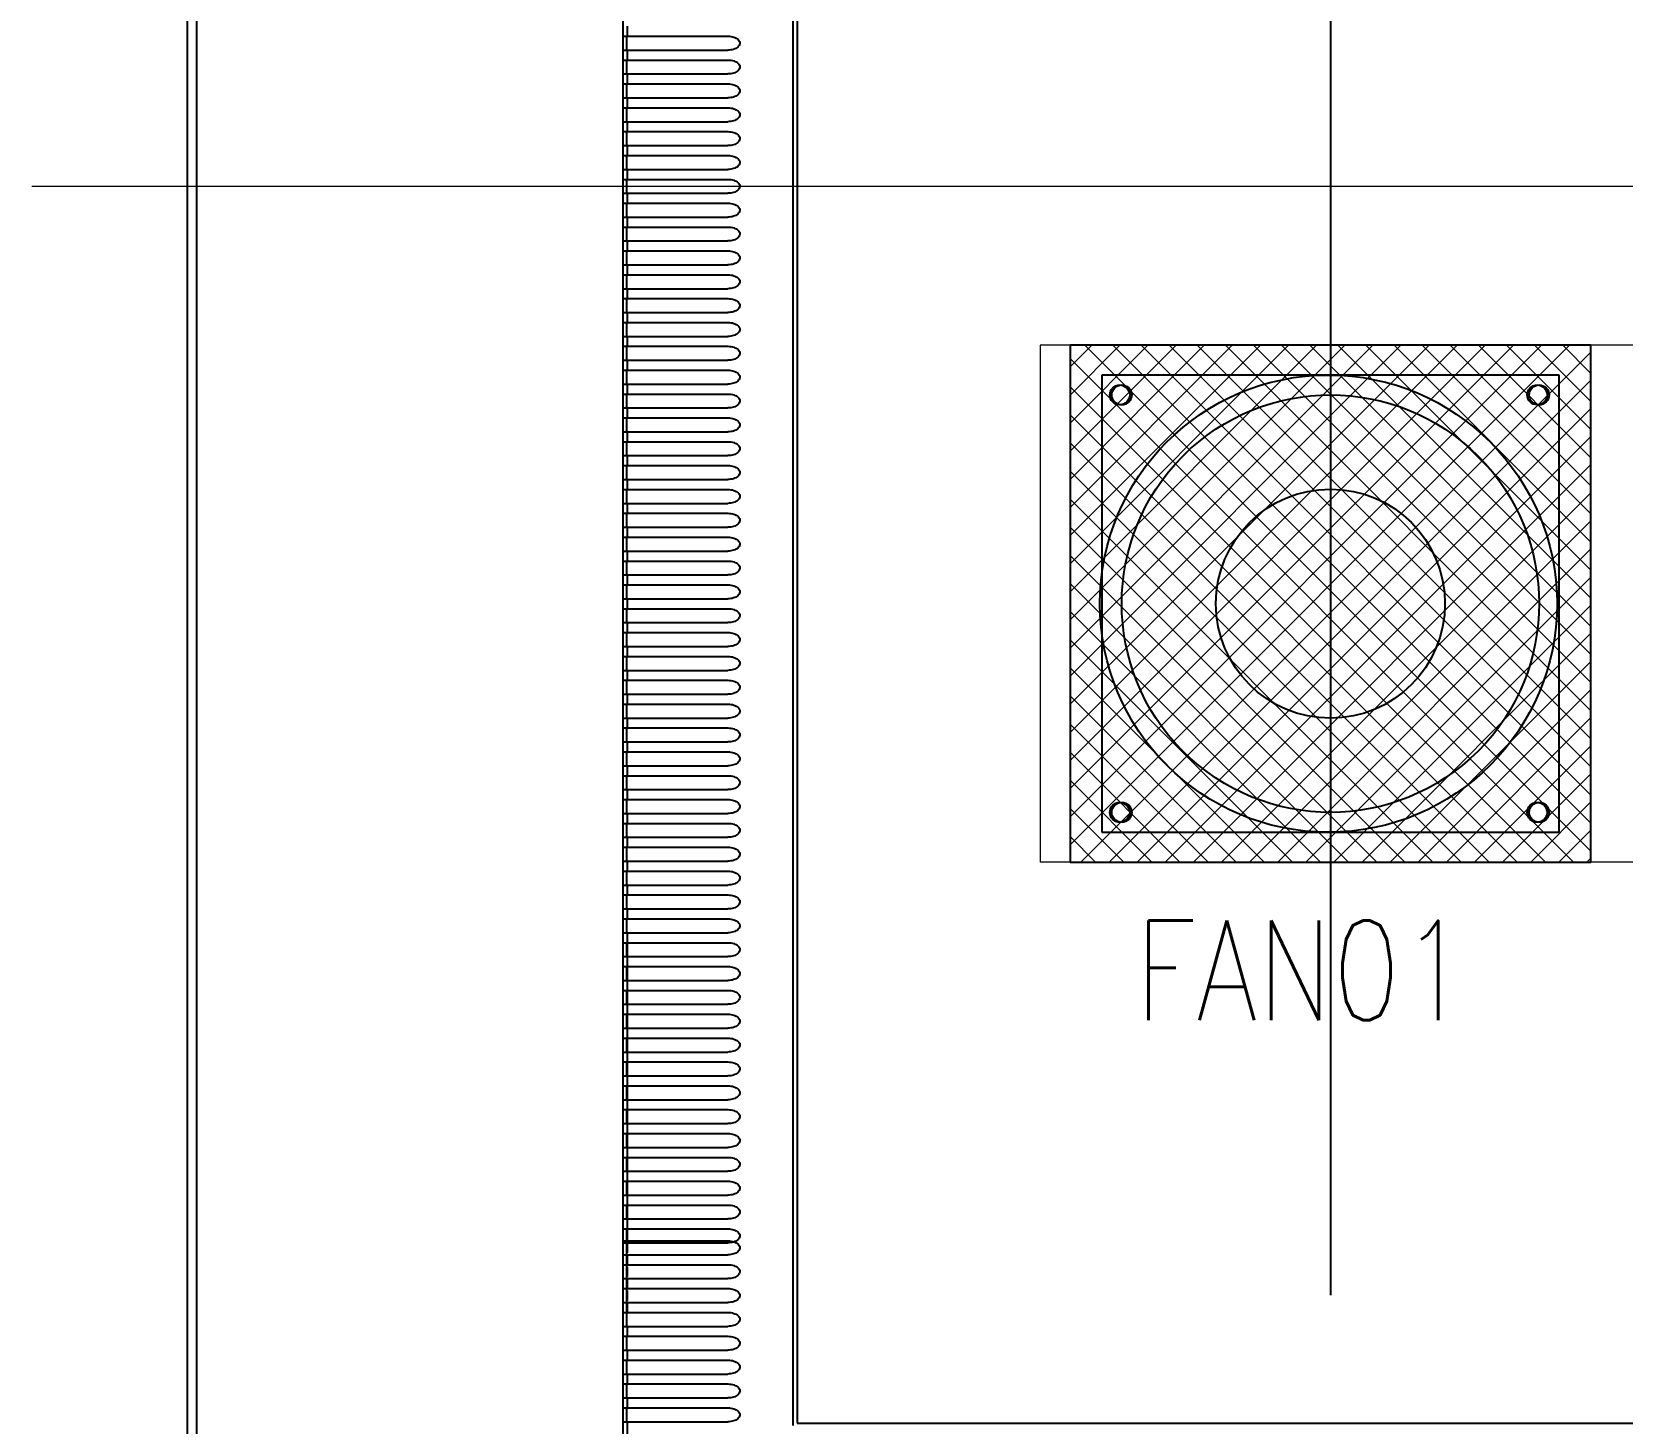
# Model space of a CAD drawing. Extents: x 81444 to 119867, y -54816 to -29062.
# Drawn here: x 84261.5 to 84661.6, y -34963.9 to -34613.9 of the extents above; entities that cross this region are included whole.
import ezdxf
from ezdxf.lldxf.tags import DXFTag

# ---------------------------------------------------------------- set-up
doc = ezdxf.new("R2010")
doc.units = 0
doc.header["$LTSCALE"] = 100
doc.header["$MEASUREMENT"] = 0
doc.layers.add('CABINET', color=7, linetype='Continuous')
doc.styles.add('ROMANS', font='romans', dxfattribs={"width": 0.8, "height": 2})
tags = doc.linetypes.add('CENTER', pattern=[2, 1.25, -0.25, 0.25, -0.25]).pattern_tags.tags
tags[10:11] = [DXFTag(74, 4), DXFTag(75, 0), DXFTag(340, '0'), DXFTag(46, 1.0), DXFTag(50, 0.0), DXFTag(44, 0.0), DXFTag(45, 0.0)]
tags[8:9] = [DXFTag(74, 4), DXFTag(75, 0), DXFTag(340, '0'), DXFTag(46, 1.0), DXFTag(50, 0.0), DXFTag(44, 0.0), DXFTag(45, 0.0)]
tags[6:7] = [DXFTag(74, 4), DXFTag(75, 0), DXFTag(340, '0'), DXFTag(46, 1.0), DXFTag(50, 0.0), DXFTag(44, 0.0), DXFTag(45, 0.0)]
tags[4:5] = [DXFTag(74, 4), DXFTag(75, 0), DXFTag(340, '0'), DXFTag(46, 1.0), DXFTag(50, 0.0), DXFTag(44, 0.0), DXFTag(45, 0.0)]
tags = doc.linetypes.add('HIDDEN', pattern=[0.375, 0.25, -0.125]).pattern_tags.tags
tags[6:7] = [DXFTag(74, 4), DXFTag(75, 0), DXFTag(340, '0'), DXFTag(46, 1.0), DXFTag(50, 0.0), DXFTag(44, 0.0), DXFTag(45, 0.0)]
tags[4:5] = [DXFTag(74, 4), DXFTag(75, 0), DXFTag(340, '0'), DXFTag(46, 1.0), DXFTag(50, 0.0), DXFTag(44, 0.0), DXFTag(45, 0.0)]

# ---------------------------------------------------------------- blocks, each defined once
blk = doc.blocks.new('风机')
at = {"color": 3}
for p, q in [((0, 0), (0, -115)), ((115, 0), (0, 0)), ((115, -115), (115, 0)), ((0, -115), (115, -115))]:
    blk.add_line(p, q, dxfattribs=at)
for centre, major_axis, start_param, end_param in [((5, -5), (1.77, 1.77), 2.356194490187731, 8.639379797367317), ((110, -5), (1.77, 1.77), 2.356194490188677, 8.639379797368264), ((57.5, -57.5), (37.12, 37.12), 2.356194490192193, 8.63937979737178), ((5, -110), (-1.77, 1.77), 0.785398, 7.068583), ((110, -110), (-1.77, 1.77), 0.785398, 7.068583)]:
    blk.add_ellipse(centre, major_axis=major_axis, ratio=1, start_param=start_param, end_param=end_param, dxfattribs=at)

msp = doc.modelspace()

# ---------------------------------------------------------------- hatches: boundary and pattern name
at = {"linetype": 'HIDDEN', "lineweight": 20}
h = msp.add_hatch(dxfattribs=at)
h.set_pattern_fill('ANSI37', color=256, scale=40, angle=180, style=2)
h.set_pattern_definition([(225, (80443.738, -16001.2784), (3.5355339, -3.5355339), []), (315, (80443.738, -16001.2784), (3.5355339, 3.5355339), [])])
h.paths.add_polyline_path([(84653.7, -34692.77), (84522.7, -34692.77), (84522.7, -34822.77), (84653.7, -34822.77)])

# ---------------------------------------------------------------- linework, layer by layer
at = {"color": 7, "linetype": 'Continuous'}
for p, q in [((84300.7, -35028.8), (84300.7, -34276.2)), ((84303, -34276.8), (84303, -35028.8)), ((84410.2, -34298.8), (84410.2, -35006.8)), ((84452.99, -34341.09), (84452.99, -34964.51)), ((84454.09, -34341.69), (84454.09, -34963.91)), ((84411.3, -34612.55), (84411.3, -34615.05)), ((84410.2, -34615.05), (84436.61, -34615.05)), ((84411.2, -34618.55), (84411.2, -34615.05)), ((84410.2, -34618.55), (84436.61, -34618.55)), ((84411.3, -34618.55), (84411.3, -34621.05)), ((84410.2, -34621.05), (84436.61, -34621.05)), ((84410.2, -34624.55), (84436.61, -34624.55)), ((84411.2, -34624.55), (84411.2, -34621.05)), ((84411.3, -34624.55), (84411.3, -34627.05)), ((84410.2, -34627.05), (84436.61, -34627.05)), ((84411.2, -34630.55), (84411.2, -34627.05)), ((84410.2, -34630.55), (84436.61, -34630.55)), ((84411.3, -34630.55), (84411.3, -34633.05)), ((84410.2, -34633.05), (84436.61, -34633.05)), ((84410.2, -34636.55), (84436.61, -34636.55)), ((84411.2, -34636.55), (84411.2, -34633.05)), ((84411.3, -34636.55), (84411.3, -34639.05)), ((84410.2, -34639.05), (84436.61, -34639.05)), ((84411.2, -34642.55), (84411.2, -34639.05)), ((84410.2, -34642.55), (84436.61, -34642.55)), ((84411.3, -34642.55), (84411.3, -34645.05)), ((84410.2, -34645.05), (84436.61, -34645.05)), ((84410.2, -34648.55), (84436.61, -34648.55)), ((84411.2, -34648.55), (84411.2, -34645.05)), ((84411.3, -34648.55), (84411.3, -34651.05)), ((84410.2, -34651.05), (84436.61, -34651.05)), ((84411.2, -34654.55), (84411.2, -34651.05)), ((84410.2, -34654.55), (84436.61, -34654.55)), ((84411.3, -34654.55), (84411.3, -34657.05)), ((84410.2, -34657.05), (84436.61, -34657.05)), ((84410.2, -34660.55), (84436.61, -34660.55)), ((84411.2, -34660.55), (84411.2, -34657.05)), ((84411.3, -34660.55), (84411.3, -34663.05)), ((84410.2, -34663.05), (84436.61, -34663.05)), ((84411.2, -34666.55), (84411.2, -34663.05)), ((84410.2, -34666.55), (84436.61, -34666.55)), ((84411.3, -34666.55), (84411.3, -34669.05)), ((84410.2, -34669.05), (84436.61, -34669.05)), ((84410.2, -34672.55), (84436.61, -34672.55)), ((84411.2, -34672.55), (84411.2, -34669.05)), ((84411.3, -34672.55), (84411.3, -34675.05)), ((84410.2, -34675.05), (84436.61, -34675.05)), ((84411.2, -34678.55), (84411.2, -34675.05)), ((84410.2, -34678.55), (84436.61, -34678.55)), ((84411.3, -34678.55), (84411.3, -34681.05)), ((84410.2, -34681.05), (84436.61, -34681.05)), ((84410.2, -34684.55), (84436.61, -34684.55)), ((84411.2, -34684.55), (84411.2, -34681.05)), ((84411.3, -34684.55), (84411.3, -34687.05)), ((84410.2, -34687.05), (84436.61, -34687.05)), ((84411.2, -34690.55), (84411.2, -34687.05)), ((84410.2, -34690.55), (84436.61, -34690.55)), ((84411.3, -34690.55), (84411.3, -34693.05)), ((84410.2, -34693.05), (84436.61, -34693.05)), ((84410.2, -34696.55), (84436.61, -34696.55)), ((84411.2, -34696.55), (84411.2, -34693.05)), ((84411.3, -34696.55), (84411.3, -34699.05)), ((84411.3, -34696.55), (84411.3, -34699.05)), ((84410.2, -34699.05), (84436.61, -34699.05)), ((84410.2, -34699.05), (84436.61, -34699.05)), ((84411.2, -34702.55), (84411.2, -34699.05)), ((84411.2, -34702.55), (84411.2, -34699.05)), ((84410.2, -34702.55), (84436.61, -34702.55)), ((84410.2, -34702.55), (84436.61, -34702.55)), ((84411.3, -34702.55), (84411.3, -34705.05)), ((84411.3, -34702.55), (84411.3, -34705.05)), ((84410.2, -34705.05), (84436.61, -34705.05)), ((84410.2, -34705.05), (84436.61, -34705.05)), ((84410.2, -34708.55), (84436.61, -34708.55)), ((84410.2, -34708.55), (84436.61, -34708.55)), ((84411.2, -34708.55), (84411.2, -34705.05)), ((84411.2, -34708.55), (84411.2, -34705.05)), ((84411.3, -34708.55), (84411.3, -34711.05)), ((84411.3, -34708.55), (84411.3, -34711.05)), ((84410.2, -34711.05), (84436.61, -34711.05)), ((84411.2, -34714.55), (84411.2, -34711.05)), ((84410.2, -34714.55), (84436.61, -34714.55)), ((84411.3, -34714.55), (84411.3, -34717.05)), ((84410.2, -34717.05), (84436.61, -34717.05)), ((84410.2, -34720.55), (84436.61, -34720.55)), ((84411.2, -34720.55), (84411.2, -34717.05)), ((84411.3, -34720.55), (84411.3, -34723.05)), ((84410.2, -34723.05), (84436.61, -34723.05)), ((84411.2, -34726.55), (84411.2, -34723.05)), ((84410.2, -34726.55), (84436.61, -34726.55)), ((84411.3, -34726.55), (84411.3, -34729.05)), ((84410.2, -34729.05), (84436.61, -34729.05)), ((84410.2, -34732.55), (84436.61, -34732.55)), ((84411.2, -34732.55), (84411.2, -34729.05)), ((84411.3, -34732.55), (84411.3, -34735.05)), ((84410.2, -34735.05), (84436.61, -34735.05)), ((84411.2, -34738.55), (84411.2, -34735.05)), ((84410.2, -34738.55), (84436.61, -34738.55)), ((84411.3, -34738.55), (84411.3, -34741.05)), ((84410.2, -34741.05), (84436.61, -34741.05)), ((84410.2, -34744.55), (84436.61, -34744.55)), ((84411.2, -34744.55), (84411.2, -34741.05)), ((84411.3, -34744.55), (84411.3, -34747.05)), ((84410.2, -34747.05), (84436.61, -34747.05)), ((84411.2, -34750.55), (84411.2, -34747.05)), ((84410.2, -34750.55), (84436.61, -34750.55)), ((84411.3, -34750.55), (84411.3, -34753.05)), ((84410.2, -34753.05), (84436.61, -34753.05)), ((84410.2, -34756.55), (84436.61, -34756.55)), ((84411.2, -34756.55), (84411.2, -34753.05)), ((84411.3, -34756.55), (84411.3, -34759.05)), ((84410.2, -34759.05), (84436.61, -34759.05)), ((84411.2, -34762.55), (84411.2, -34759.05)), ((84410.2, -34762.55), (84436.61, -34762.55)), ((84411.3, -34762.55), (84411.3, -34765.05)), ((84410.2, -34765.05), (84436.61, -34765.05)), ((84410.2, -34768.55), (84436.61, -34768.55)), ((84411.2, -34768.55), (84411.2, -34765.05)), ((84411.3, -34768.55), (84411.3, -34771.05)), ((84410.2, -34771.05), (84436.61, -34771.05)), ((84411.2, -34774.55), (84411.2, -34771.05)), ((84410.2, -34774.55), (84436.61, -34774.55)), ((84411.3, -34774.55), (84411.3, -34777.05)), ((84410.2, -34777.05), (84436.61, -34777.05)), ((84410.2, -34780.55), (84436.61, -34780.55)), ((84411.2, -34780.55), (84411.2, -34777.05)), ((84411.3, -34780.55), (84411.3, -34783.05)), ((84410.2, -34783.05), (84436.61, -34783.05)), ((84411.2, -34786.55), (84411.2, -34783.05)), ((84410.2, -34786.55), (84436.61, -34786.55)), ((84411.3, -34786.55), (84411.3, -34789.05)), ((84410.2, -34789.05), (84436.61, -34789.05)), ((84410.2, -34792.55), (84436.61, -34792.55)), ((84411.2, -34792.55), (84411.2, -34789.05)), ((84411.3, -34792.55), (84411.3, -34795.05)), ((84410.2, -34795.05), (84436.61, -34795.05)), ((84411.2, -34798.55), (84411.2, -34795.05)), ((84410.2, -34798.55), (84436.61, -34798.55)), ((84411.3, -34798.55), (84411.3, -34801.05)), ((84410.2, -34801.05), (84436.61, -34801.05)), ((84410.2, -34804.55), (84436.61, -34804.55)), ((84411.2, -34804.55), (84411.2, -34801.05)), ((84411.3, -34804.55), (84411.3, -34807.05)), ((84410.2, -34807.05), (84436.61, -34807.05)), ((84411.2, -34810.55), (84411.2, -34807.05)), ((84410.2, -34810.55), (84436.61, -34810.55)), ((84411.3, -34810.55), (84411.3, -34813.05)), ((84410.2, -34813.05), (84436.61, -34813.05)), ((84410.2, -34816.55), (84436.61, -34816.55)), ((84411.2, -34816.55), (84411.2, -34813.05)), ((84411.3, -34816.55), (84411.3, -34819.05)), ((84410.2, -34819.05), (84436.61, -34819.05)), ((84411.2, -34822.55), (84411.2, -34819.05)), ((84410.2, -34822.55), (84436.61, -34822.55)), ((84411.3, -34822.55), (84411.3, -34825.05)), ((84410.2, -34825.05), (84436.61, -34825.05)), ((84410.2, -34828.55), (84436.61, -34828.55)), ((84411.2, -34828.55), (84411.2, -34825.05)), ((84411.3, -34828.55), (84411.3, -34831.05)), ((84410.2, -34831.05), (84436.61, -34831.05)), ((84411.2, -34834.55), (84411.2, -34831.05)), ((84410.2, -34834.55), (84436.61, -34834.55)), ((84411.3, -34834.55), (84411.3, -34837.05)), ((84410.2, -34837.05), (84436.61, -34837.05)), ((84410.2, -34840.55), (84436.61, -34840.55)), ((84411.2, -34840.55), (84411.2, -34837.05)), ((84411.3, -34840.55), (84411.3, -34918.05)), ((84410.2, -34843.05), (84436.61, -34843.05)), ((84411.2, -34846.55), (84411.2, -34843.05)), ((84410.2, -34846.55), (84436.61, -34846.55)), ((84411.3, -34846.55), (84411.3, -34849.05)), ((84410.2, -34849.05), (84436.61, -34849.05)), ((84410.2, -34852.55), (84436.61, -34852.55)), ((84411.2, -34852.55), (84411.2, -34849.05)), ((84411.3, -34852.55), (84411.3, -34855.05)), ((84410.2, -34855.05), (84436.61, -34855.05)), ((84411.2, -34858.55), (84411.2, -34855.05)), ((84410.2, -34858.55), (84436.61, -34858.55)), ((84411.3, -34858.55), (84411.3, -34861.05)), ((84410.2, -34861.05), (84436.61, -34861.05)), ((84410.2, -34864.55), (84436.61, -34864.55)), ((84411.2, -34864.55), (84411.2, -34861.05)), ((84411.3, -34864.55), (84411.3, -34867.05)), ((84410.2, -34867.05), (84436.61, -34867.05)), ((84411.2, -34870.55), (84411.2, -34867.05)), ((84410.2, -34870.55), (84436.61, -34870.55)), ((84411.3, -34870.55), (84411.3, -34873.05)), ((84410.2, -34873.05), (84436.61, -34873.05)), ((84410.2, -34876.55), (84436.61, -34876.55)), ((84411.2, -34876.55), (84411.2, -34873.05)), ((84411.3, -34876.55), (84411.3, -34879.05)), ((84410.2, -34879.05), (84436.61, -34879.05)), ((84411.2, -34882.55), (84411.2, -34879.05)), ((84410.2, -34882.55), (84436.61, -34882.55)), ((84411.3, -34882.55), (84411.3, -34885.05)), ((84410.2, -34885.05), (84436.61, -34885.05)), ((84410.2, -34888.55), (84436.61, -34888.55)), ((84411.2, -34888.55), (84411.2, -34885.05)), ((84410.2, -34891.05), (84436.61, -34891.05)), ((84411.2, -34894.55), (84411.2, -34891.05)), ((84410.2, -34894.55), (84436.61, -34894.55)), ((84411.3, -34894.55), (84411.3, -34897.05)), ((84410.2, -34897.05), (84436.61, -34897.05)), ((84410.2, -34900.55), (84436.61, -34900.55)), ((84411.2, -34900.55), (84411.2, -34897.05)), ((84411.3, -34900.55), (84411.3, -34903.05)), ((84410.2, -34903.05), (84436.61, -34903.05)), ((84411.2, -34906.55), (84411.2, -34903.05)), ((84410.2, -34906.55), (84436.61, -34906.55)), ((84411.3, -34906.55), (84411.3, -34909.05)), ((84410.2, -34909.05), (84436.61, -34909.05)), ((84410.2, -34912.55), (84436.61, -34912.55)), ((84411.2, -34912.55), (84411.2, -34909.05)), ((84411.3, -34912.55), (84411.3, -34915.05)), ((84410.2, -34915.05), (84436.61, -34915.05)), ((84411.2, -34918.55), (84411.2, -34915.05)), ((84410.2, -34918.05), (84436.61, -34918.05)), ((84410.2, -34918.55), (84436.61, -34918.55)), ((84411.2, -34921.55), (84411.2, -34918.05)), ((84411.3, -34918.55), (84411.3, -34921.05)), ((84410.2, -34921.55), (84436.61, -34921.55)), ((84410.2, -34924.05), (84436.61, -34924.05)), ((84411.2, -34924.55), (84411.2, -34921.05)), ((84411.2, -34927.55), (84411.2, -34924.05)), ((84411.3, -34921.55), (84411.3, -34924.05)), ((84411.3, -34924.55), (84411.3, -34927.05)), ((84410.2, -34927.55), (84436.61, -34927.55)), ((84411.2, -34930.55), (84411.2, -34927.05)), ((84411.3, -34927.55), (84411.3, -34930.05)), ((84410.2, -34930.05), (84436.61, -34930.05)), ((84411.2, -34933.55), (84411.2, -34930.05)), ((84411.3, -34930.55), (84411.3, -34933.05)), ((84410.2, -34933.55), (84436.61, -34933.55)), ((84410.2, -34936.05), (84436.61, -34936.05)), ((84411.2, -34936.55), (84411.2, -34933.05)), ((84411.2, -34939.55), (84411.2, -34936.05)), ((84411.3, -34933.55), (84411.3, -34936.05)), ((84410.2, -34939.55), (84436.61, -34939.55)), ((84411.3, -34939.55), (84411.3, -34942.05)), ((84410.2, -34942.05), (84436.61, -34942.05)), ((84411.2, -34945.55), (84411.2, -34942.05)), ((84410.2, -34945.55), (84436.61, -34945.55)), ((84410.2, -34948.05), (84436.61, -34948.05)), ((84411.2, -34951.55), (84411.2, -34948.05)), ((84411.3, -34945.55), (84411.3, -34948.05)), ((84410.2, -34951.55), (84436.61, -34951.55)), ((84411.3, -34951.55), (84411.3, -34954.05)), ((84410.2, -34954.05), (84436.61, -34954.05)), ((84411.2, -34957.55), (84411.2, -34954.05)), ((84410.2, -34957.55), (84436.61, -34957.55)), ((84410.2, -34960.05), (84436.61, -34960.05)), ((84411.2, -34963.55), (84411.2, -34960.05)), ((84411.3, -34957.55), (84411.3, -34960.05)), ((84410.2, -34963.55), (84436.61, -34963.55)), ((84411.3, -34963.55), (84411.3, -35006.2)), ((84454.09, -34963.91), (84946.31, -34963.91))]:
    msp.add_line(p, q, dxfattribs=at)
at = {"color": 1, "linetype": 'CENTER', "lineweight": 20}
msp.add_line((84261.53, -34652.8), (85133.17, -34652.8), dxfattribs=at)
at = {"color": 5, "linetype": 'HIDDEN', "lineweight": 15, "ltscale": 30}
for p, q in [((84515.2, -34692.77), (84515.2, -34822.77)), ((84885.2, -34692.77), (84515.2, -34692.77)), ((84885.2, -34822.77), (84515.2, -34822.77))]:
    msp.add_line(p, q, dxfattribs=at)
at = {"linetype": 'HIDDEN'}
msp.add_lwpolyline([(84653.7, -34692.77), (84522.7, -34692.77), (84522.7, -34822.77), (84653.7, -34822.77)], close=True, dxfattribs=at)
at = {"color": 7, "linetype": 'HIDDEN'}
for centre, radius in [((84587.7, -34757.77), 57.5), ((84535.2, -34705.27), 2.5), ((84640.2, -34705.27), 2.5), ((84535.2, -34810.27), 2.5), ((84640.2, -34810.27), 2.5)]:
    msp.add_circle(centre, radius, dxfattribs=at)
at = {"color": 7, "linetype": 'Continuous', "start_tangent": (0.999961, -0.008789), "end_tangent": (-0.999962, -0.008666)}
for points in [[(84436.61, -34615.05), (84437.4, -34615.11), (84438.1, -34615.28), (84438.7, -34615.53), (84439.2, -34615.89), (84439.54, -34616.35), (84439.64, -34616.88), (84439.48, -34617.37), (84439.12, -34617.78), (84438.63, -34618.11), (84438.04, -34618.35), (84437.37, -34618.5), (84436.61, -34618.55)], [(84436.61, -34621.05), (84437.4, -34621.11), (84438.1, -34621.28), (84438.7, -34621.53), (84439.2, -34621.89), (84439.54, -34622.35), (84439.64, -34622.88), (84439.48, -34623.37), (84439.12, -34623.78), (84438.63, -34624.11), (84438.04, -34624.35), (84437.37, -34624.5), (84436.61, -34624.55)], [(84436.61, -34627.05), (84437.4, -34627.11), (84438.1, -34627.28), (84438.7, -34627.53), (84439.2, -34627.89), (84439.54, -34628.35), (84439.64, -34628.88), (84439.48, -34629.37), (84439.12, -34629.78), (84438.63, -34630.11), (84438.04, -34630.35), (84437.37, -34630.5), (84436.61, -34630.55)], [(84436.61, -34633.05), (84437.4, -34633.11), (84438.1, -34633.28), (84438.7, -34633.53), (84439.2, -34633.89), (84439.54, -34634.35), (84439.64, -34634.88), (84439.48, -34635.37), (84439.12, -34635.78), (84438.63, -34636.11), (84438.04, -34636.35), (84437.37, -34636.5), (84436.61, -34636.55)], [(84436.61, -34639.05), (84437.4, -34639.11), (84438.1, -34639.28), (84438.7, -34639.53), (84439.2, -34639.89), (84439.54, -34640.35), (84439.64, -34640.88), (84439.48, -34641.37), (84439.12, -34641.78), (84438.63, -34642.11), (84438.04, -34642.35), (84437.37, -34642.5), (84436.61, -34642.55)], [(84436.61, -34645.05), (84437.4, -34645.11), (84438.1, -34645.28), (84438.7, -34645.53), (84439.2, -34645.89), (84439.54, -34646.35), (84439.64, -34646.88), (84439.48, -34647.37), (84439.12, -34647.78), (84438.63, -34648.11), (84438.04, -34648.35), (84437.37, -34648.5), (84436.61, -34648.55)], [(84436.61, -34651.05), (84437.4, -34651.11), (84438.1, -34651.28), (84438.7, -34651.53), (84439.2, -34651.89), (84439.54, -34652.35), (84439.64, -34652.88), (84439.48, -34653.37), (84439.12, -34653.78), (84438.63, -34654.11), (84438.04, -34654.35), (84437.37, -34654.5), (84436.61, -34654.55)], [(84436.61, -34657.05), (84437.4, -34657.11), (84438.1, -34657.28), (84438.7, -34657.53), (84439.2, -34657.89), (84439.54, -34658.35), (84439.64, -34658.88), (84439.48, -34659.37), (84439.12, -34659.78), (84438.63, -34660.11), (84438.04, -34660.35), (84437.37, -34660.5), (84436.61, -34660.55)], [(84436.61, -34663.05), (84437.4, -34663.11), (84438.1, -34663.28), (84438.7, -34663.53), (84439.2, -34663.89), (84439.54, -34664.35), (84439.64, -34664.88), (84439.48, -34665.37), (84439.12, -34665.78), (84438.63, -34666.11), (84438.04, -34666.35), (84437.37, -34666.5), (84436.61, -34666.55)], [(84436.61, -34669.05), (84437.4, -34669.11), (84438.1, -34669.28), (84438.7, -34669.53), (84439.2, -34669.89), (84439.54, -34670.35), (84439.64, -34670.88), (84439.48, -34671.37), (84439.12, -34671.78), (84438.63, -34672.11), (84438.04, -34672.35), (84437.37, -34672.5), (84436.61, -34672.55)], [(84436.61, -34675.05), (84437.4, -34675.11), (84438.1, -34675.28), (84438.7, -34675.53), (84439.2, -34675.89), (84439.54, -34676.35), (84439.64, -34676.88), (84439.48, -34677.37), (84439.12, -34677.78), (84438.63, -34678.11), (84438.04, -34678.35), (84437.37, -34678.5), (84436.61, -34678.55)], [(84436.61, -34681.05), (84437.4, -34681.11), (84438.1, -34681.28), (84438.7, -34681.53), (84439.2, -34681.89), (84439.54, -34682.35), (84439.64, -34682.88), (84439.48, -34683.37), (84439.12, -34683.78), (84438.63, -34684.11), (84438.04, -34684.35), (84437.37, -34684.5), (84436.61, -34684.55)], [(84436.61, -34687.05), (84437.4, -34687.11), (84438.1, -34687.28), (84438.7, -34687.53), (84439.2, -34687.89), (84439.54, -34688.35), (84439.64, -34688.88), (84439.48, -34689.37), (84439.12, -34689.78), (84438.63, -34690.11), (84438.04, -34690.35), (84437.37, -34690.5), (84436.61, -34690.55)], [(84436.61, -34693.05), (84437.4, -34693.11), (84438.1, -34693.28), (84438.7, -34693.53), (84439.2, -34693.89), (84439.54, -34694.35), (84439.64, -34694.88), (84439.48, -34695.37), (84439.12, -34695.78), (84438.63, -34696.11), (84438.04, -34696.35), (84437.37, -34696.5), (84436.61, -34696.55)], [(84436.61, -34699.05), (84437.4, -34699.11), (84438.1, -34699.28), (84438.7, -34699.53), (84439.2, -34699.89), (84439.54, -34700.35), (84439.64, -34700.88), (84439.48, -34701.37), (84439.12, -34701.78), (84438.63, -34702.11), (84438.04, -34702.35), (84437.37, -34702.5), (84436.61, -34702.55)], [(84436.61, -34699.05), (84437.4, -34699.11), (84438.1, -34699.28), (84438.7, -34699.53), (84439.2, -34699.89), (84439.54, -34700.35), (84439.64, -34700.88), (84439.48, -34701.37), (84439.12, -34701.78), (84438.63, -34702.11), (84438.04, -34702.35), (84437.37, -34702.5), (84436.61, -34702.55)], [(84436.61, -34705.05), (84437.4, -34705.11), (84438.1, -34705.28), (84438.7, -34705.53), (84439.2, -34705.89), (84439.54, -34706.35), (84439.64, -34706.88), (84439.48, -34707.37), (84439.12, -34707.78), (84438.63, -34708.11), (84438.04, -34708.35), (84437.37, -34708.5), (84436.61, -34708.55)], [(84436.61, -34705.05), (84437.4, -34705.11), (84438.1, -34705.28), (84438.7, -34705.53), (84439.2, -34705.89), (84439.54, -34706.35), (84439.64, -34706.88), (84439.48, -34707.37), (84439.12, -34707.78), (84438.63, -34708.11), (84438.04, -34708.35), (84437.37, -34708.5), (84436.61, -34708.55)], [(84436.61, -34711.05), (84437.4, -34711.11), (84438.1, -34711.28), (84438.7, -34711.53), (84439.2, -34711.89), (84439.54, -34712.35), (84439.64, -34712.88), (84439.48, -34713.37), (84439.12, -34713.78), (84438.63, -34714.11), (84438.04, -34714.35), (84437.37, -34714.5), (84436.61, -34714.55)], [(84436.61, -34717.05), (84437.4, -34717.11), (84438.1, -34717.28), (84438.7, -34717.53), (84439.2, -34717.89), (84439.54, -34718.35), (84439.64, -34718.88), (84439.48, -34719.37), (84439.12, -34719.78), (84438.63, -34720.11), (84438.04, -34720.35), (84437.37, -34720.5), (84436.61, -34720.55)], [(84436.61, -34723.05), (84437.4, -34723.11), (84438.1, -34723.28), (84438.7, -34723.53), (84439.2, -34723.89), (84439.54, -34724.35), (84439.64, -34724.88), (84439.48, -34725.37), (84439.12, -34725.78), (84438.63, -34726.11), (84438.04, -34726.35), (84437.37, -34726.5), (84436.61, -34726.55)], [(84436.61, -34729.05), (84437.4, -34729.11), (84438.1, -34729.28), (84438.7, -34729.53), (84439.2, -34729.89), (84439.54, -34730.35), (84439.64, -34730.88), (84439.48, -34731.37), (84439.12, -34731.78), (84438.63, -34732.11), (84438.04, -34732.35), (84437.37, -34732.5), (84436.61, -34732.55)], [(84436.61, -34735.05), (84437.4, -34735.11), (84438.1, -34735.28), (84438.7, -34735.53), (84439.2, -34735.89), (84439.54, -34736.35), (84439.64, -34736.88), (84439.48, -34737.37), (84439.12, -34737.78), (84438.63, -34738.11), (84438.04, -34738.35), (84437.37, -34738.5), (84436.61, -34738.55)], [(84436.61, -34741.05), (84437.4, -34741.11), (84438.1, -34741.28), (84438.7, -34741.53), (84439.2, -34741.89), (84439.54, -34742.35), (84439.64, -34742.88), (84439.48, -34743.37), (84439.12, -34743.78), (84438.63, -34744.11), (84438.04, -34744.35), (84437.37, -34744.5), (84436.61, -34744.55)], [(84436.61, -34747.05), (84437.4, -34747.11), (84438.1, -34747.28), (84438.7, -34747.53), (84439.2, -34747.89), (84439.54, -34748.35), (84439.64, -34748.88), (84439.48, -34749.37), (84439.12, -34749.78), (84438.63, -34750.11), (84438.04, -34750.35), (84437.37, -34750.5), (84436.61, -34750.55)], [(84436.61, -34753.05), (84437.4, -34753.11), (84438.1, -34753.28), (84438.7, -34753.53), (84439.2, -34753.89), (84439.54, -34754.35), (84439.64, -34754.88), (84439.48, -34755.37), (84439.12, -34755.78), (84438.63, -34756.11), (84438.04, -34756.35), (84437.37, -34756.5), (84436.61, -34756.55)], [(84436.61, -34759.05), (84437.4, -34759.11), (84438.1, -34759.28), (84438.7, -34759.53), (84439.2, -34759.89), (84439.54, -34760.35), (84439.64, -34760.88), (84439.48, -34761.37), (84439.12, -34761.78), (84438.63, -34762.11), (84438.04, -34762.35), (84437.37, -34762.5), (84436.61, -34762.55)], [(84436.61, -34765.05), (84437.4, -34765.11), (84438.1, -34765.28), (84438.7, -34765.53), (84439.2, -34765.89), (84439.54, -34766.35), (84439.64, -34766.88), (84439.48, -34767.37), (84439.12, -34767.78), (84438.63, -34768.11), (84438.04, -34768.35), (84437.37, -34768.5), (84436.61, -34768.55)], [(84436.61, -34771.05), (84437.4, -34771.11), (84438.1, -34771.28), (84438.7, -34771.53), (84439.2, -34771.89), (84439.54, -34772.35), (84439.64, -34772.88), (84439.48, -34773.37), (84439.12, -34773.78), (84438.63, -34774.11), (84438.04, -34774.35), (84437.37, -34774.5), (84436.61, -34774.55)], [(84436.61, -34777.05), (84437.4, -34777.11), (84438.1, -34777.28), (84438.7, -34777.53), (84439.2, -34777.89), (84439.54, -34778.35), (84439.64, -34778.88), (84439.48, -34779.37), (84439.12, -34779.78), (84438.63, -34780.11), (84438.04, -34780.35), (84437.37, -34780.5), (84436.61, -34780.55)], [(84436.61, -34783.05), (84437.4, -34783.11), (84438.1, -34783.28), (84438.7, -34783.53), (84439.2, -34783.89), (84439.54, -34784.35), (84439.64, -34784.88), (84439.48, -34785.37), (84439.12, -34785.78), (84438.63, -34786.11), (84438.04, -34786.35), (84437.37, -34786.5), (84436.61, -34786.55)], [(84436.61, -34789.05), (84437.4, -34789.11), (84438.1, -34789.28), (84438.7, -34789.53), (84439.2, -34789.89), (84439.54, -34790.35), (84439.64, -34790.88), (84439.48, -34791.37), (84439.12, -34791.78), (84438.63, -34792.11), (84438.04, -34792.35), (84437.37, -34792.5), (84436.61, -34792.55)], [(84436.61, -34795.05), (84437.4, -34795.11), (84438.1, -34795.28), (84438.7, -34795.53), (84439.2, -34795.89), (84439.54, -34796.35), (84439.64, -34796.88), (84439.48, -34797.37), (84439.12, -34797.78), (84438.63, -34798.11), (84438.04, -34798.35), (84437.37, -34798.5), (84436.61, -34798.55)], [(84436.61, -34801.05), (84437.4, -34801.11), (84438.1, -34801.28), (84438.7, -34801.53), (84439.2, -34801.89), (84439.54, -34802.35), (84439.64, -34802.88), (84439.48, -34803.37), (84439.12, -34803.78), (84438.63, -34804.11), (84438.04, -34804.35), (84437.37, -34804.5), (84436.61, -34804.55)], [(84436.61, -34807.05), (84437.4, -34807.11), (84438.1, -34807.28), (84438.7, -34807.53), (84439.2, -34807.89), (84439.54, -34808.35), (84439.64, -34808.88), (84439.48, -34809.37), (84439.12, -34809.78), (84438.63, -34810.11), (84438.04, -34810.35), (84437.37, -34810.5), (84436.61, -34810.55)], [(84436.61, -34813.05), (84437.4, -34813.11), (84438.1, -34813.28), (84438.7, -34813.53), (84439.2, -34813.89), (84439.54, -34814.35), (84439.64, -34814.88), (84439.48, -34815.37), (84439.12, -34815.78), (84438.63, -34816.11), (84438.04, -34816.35), (84437.37, -34816.5), (84436.61, -34816.55)], [(84436.61, -34819.05), (84437.4, -34819.11), (84438.1, -34819.28), (84438.7, -34819.53), (84439.2, -34819.89), (84439.54, -34820.35), (84439.64, -34820.88), (84439.48, -34821.37), (84439.12, -34821.78), (84438.63, -34822.11), (84438.04, -34822.35), (84437.37, -34822.5), (84436.61, -34822.55)], [(84436.61, -34825.05), (84437.4, -34825.11), (84438.1, -34825.28), (84438.7, -34825.53), (84439.2, -34825.89), (84439.54, -34826.35), (84439.64, -34826.88), (84439.48, -34827.37), (84439.12, -34827.78), (84438.63, -34828.11), (84438.04, -34828.35), (84437.37, -34828.5), (84436.61, -34828.55)], [(84436.61, -34831.05), (84437.4, -34831.11), (84438.1, -34831.28), (84438.7, -34831.53), (84439.2, -34831.89), (84439.54, -34832.35), (84439.64, -34832.88), (84439.48, -34833.37), (84439.12, -34833.78), (84438.63, -34834.11), (84438.04, -34834.35), (84437.37, -34834.5), (84436.61, -34834.55)], [(84436.61, -34837.05), (84437.4, -34837.11), (84438.1, -34837.28), (84438.7, -34837.53), (84439.2, -34837.89), (84439.54, -34838.35), (84439.64, -34838.88), (84439.48, -34839.37), (84439.12, -34839.78), (84438.63, -34840.11), (84438.04, -34840.35), (84437.37, -34840.5), (84436.61, -34840.55)], [(84436.61, -34843.05), (84437.4, -34843.11), (84438.1, -34843.28), (84438.7, -34843.53), (84439.2, -34843.89), (84439.54, -34844.35), (84439.64, -34844.88), (84439.48, -34845.37), (84439.12, -34845.78), (84438.63, -34846.11), (84438.04, -34846.35), (84437.37, -34846.5), (84436.61, -34846.55)], [(84436.61, -34849.05), (84437.4, -34849.11), (84438.1, -34849.28), (84438.7, -34849.53), (84439.2, -34849.89), (84439.54, -34850.35), (84439.64, -34850.88), (84439.48, -34851.37), (84439.12, -34851.78), (84438.63, -34852.11), (84438.04, -34852.35), (84437.37, -34852.5), (84436.61, -34852.55)], [(84436.61, -34855.05), (84437.4, -34855.11), (84438.1, -34855.28), (84438.7, -34855.53), (84439.2, -34855.89), (84439.54, -34856.35), (84439.64, -34856.88), (84439.48, -34857.37), (84439.12, -34857.78), (84438.63, -34858.11), (84438.04, -34858.35), (84437.37, -34858.5), (84436.61, -34858.55)], [(84436.61, -34861.05), (84437.4, -34861.11), (84438.1, -34861.28), (84438.7, -34861.53), (84439.2, -34861.89), (84439.54, -34862.35), (84439.64, -34862.88), (84439.48, -34863.37), (84439.12, -34863.78), (84438.63, -34864.11), (84438.04, -34864.35), (84437.37, -34864.5), (84436.61, -34864.55)], [(84436.61, -34867.05), (84437.4, -34867.11), (84438.1, -34867.28), (84438.7, -34867.53), (84439.2, -34867.89), (84439.54, -34868.35), (84439.64, -34868.88), (84439.48, -34869.37), (84439.12, -34869.78), (84438.63, -34870.11), (84438.04, -34870.35), (84437.37, -34870.5), (84436.61, -34870.55)], [(84436.61, -34873.05), (84437.4, -34873.11), (84438.1, -34873.28), (84438.7, -34873.53), (84439.2, -34873.89), (84439.54, -34874.35), (84439.64, -34874.88), (84439.48, -34875.37), (84439.12, -34875.78), (84438.63, -34876.11), (84438.04, -34876.35), (84437.37, -34876.5), (84436.61, -34876.55)], [(84436.61, -34879.05), (84437.4, -34879.11), (84438.1, -34879.28), (84438.7, -34879.53), (84439.2, -34879.89), (84439.54, -34880.35), (84439.64, -34880.88), (84439.48, -34881.37), (84439.12, -34881.78), (84438.63, -34882.11), (84438.04, -34882.35), (84437.37, -34882.5), (84436.61, -34882.55)], [(84436.61, -34885.05), (84437.4, -34885.11), (84438.1, -34885.28), (84438.7, -34885.53), (84439.2, -34885.89), (84439.54, -34886.35), (84439.64, -34886.88), (84439.48, -34887.37), (84439.12, -34887.78), (84438.63, -34888.11), (84438.04, -34888.35), (84437.37, -34888.5), (84436.61, -34888.55)], [(84436.61, -34891.05), (84437.4, -34891.11), (84438.1, -34891.28), (84438.7, -34891.53), (84439.2, -34891.89), (84439.54, -34892.35), (84439.64, -34892.88), (84439.48, -34893.37), (84439.12, -34893.78), (84438.63, -34894.11), (84438.04, -34894.35), (84437.37, -34894.5), (84436.61, -34894.55)], [(84436.61, -34897.05), (84437.4, -34897.11), (84438.1, -34897.28), (84438.7, -34897.53), (84439.2, -34897.89), (84439.54, -34898.35), (84439.64, -34898.88), (84439.48, -34899.37), (84439.12, -34899.78), (84438.63, -34900.11), (84438.04, -34900.35), (84437.37, -34900.5), (84436.61, -34900.55)], [(84436.61, -34903.05), (84437.4, -34903.11), (84438.1, -34903.28), (84438.7, -34903.53), (84439.2, -34903.89), (84439.54, -34904.35), (84439.64, -34904.88), (84439.48, -34905.37), (84439.12, -34905.78), (84438.63, -34906.11), (84438.04, -34906.35), (84437.37, -34906.5), (84436.61, -34906.55)], [(84436.61, -34909.05), (84437.4, -34909.11), (84438.1, -34909.28), (84438.7, -34909.53), (84439.2, -34909.89), (84439.54, -34910.35), (84439.64, -34910.88), (84439.48, -34911.37), (84439.12, -34911.78), (84438.63, -34912.11), (84438.04, -34912.35), (84437.37, -34912.5), (84436.61, -34912.55)], [(84436.61, -34915.05), (84437.4, -34915.11), (84438.1, -34915.28), (84438.7, -34915.53), (84439.2, -34915.89), (84439.54, -34916.35), (84439.64, -34916.88), (84439.48, -34917.37), (84439.12, -34917.78), (84438.63, -34918.11), (84438.04, -34918.35), (84437.37, -34918.5), (84436.61, -34918.55)], [(84436.61, -34918.05), (84437.4, -34918.11), (84438.1, -34918.28), (84438.7, -34918.53), (84439.2, -34918.89), (84439.54, -34919.35), (84439.64, -34919.88), (84439.48, -34920.37), (84439.12, -34920.78), (84438.63, -34921.11), (84438.04, -34921.35), (84437.37, -34921.5), (84436.61, -34921.55)], [(84436.61, -34924.05), (84437.4, -34924.11), (84438.1, -34924.28), (84438.7, -34924.53), (84439.2, -34924.89), (84439.54, -34925.35), (84439.64, -34925.88), (84439.48, -34926.37), (84439.12, -34926.78), (84438.63, -34927.11), (84438.04, -34927.35), (84437.37, -34927.5), (84436.61, -34927.55)], [(84436.61, -34930.05), (84437.4, -34930.11), (84438.1, -34930.28), (84438.7, -34930.53), (84439.2, -34930.89), (84439.54, -34931.35), (84439.64, -34931.88), (84439.48, -34932.37), (84439.12, -34932.78), (84438.63, -34933.11), (84438.04, -34933.35), (84437.37, -34933.5), (84436.61, -34933.55)], [(84436.61, -34936.05), (84437.4, -34936.11), (84438.1, -34936.28), (84438.7, -34936.53), (84439.2, -34936.89), (84439.54, -34937.35), (84439.64, -34937.88), (84439.48, -34938.37), (84439.12, -34938.78), (84438.63, -34939.11), (84438.04, -34939.35), (84437.37, -34939.5), (84436.61, -34939.55)], [(84436.61, -34942.05), (84437.4, -34942.11), (84438.1, -34942.28), (84438.7, -34942.53), (84439.2, -34942.89), (84439.54, -34943.35), (84439.64, -34943.88), (84439.48, -34944.37), (84439.12, -34944.78), (84438.63, -34945.11), (84438.04, -34945.35), (84437.37, -34945.5), (84436.61, -34945.55)], [(84436.61, -34948.05), (84437.4, -34948.11), (84438.1, -34948.28), (84438.7, -34948.53), (84439.2, -34948.89), (84439.54, -34949.35), (84439.64, -34949.88), (84439.48, -34950.37), (84439.12, -34950.78), (84438.63, -34951.11), (84438.04, -34951.35), (84437.37, -34951.5), (84436.61, -34951.55)], [(84436.61, -34954.05), (84437.4, -34954.11), (84438.1, -34954.28), (84438.7, -34954.53), (84439.2, -34954.89), (84439.54, -34955.35), (84439.64, -34955.88), (84439.48, -34956.37), (84439.12, -34956.78), (84438.63, -34957.11), (84438.04, -34957.35), (84437.37, -34957.5), (84436.61, -34957.55)], [(84436.61, -34960.05), (84437.4, -34960.11), (84438.1, -34960.28), (84438.7, -34960.53), (84439.2, -34960.89), (84439.54, -34961.35), (84439.64, -34961.88), (84439.48, -34962.37), (84439.12, -34962.78), (84438.63, -34963.11), (84438.04, -34963.35), (84437.37, -34963.5), (84436.61, -34963.55)]]:
    msp.add_spline(points, degree=3, dxfattribs=at)
at = {"layer": 'CABINET', "color": 1, "linetype": 'CENTER'}
msp.add_line((84588.2, -34383.6), (84588.2, -34931.74), dxfattribs=at)
at = {"layer": 'CABINET', "color": 3, "linetype": 'CENTER'}
msp.add_circle((84588.2, -34757.77), 28.81, dxfattribs=at)

# ---------------------------------------------------------------- block references
at = {"color": 3}
msp.add_blockref('风机', (84530.7, -34700.27), dxfattribs=at)

# ---------------------------------------------------------------- texts
at = {"color": 7, "style": 'ROMANS', "width": 0.8}
msp.add_text('FAN01', height=25, dxfattribs=at).set_placement((84538.98, -34862.51))

doc.saveas('drawing.dxf')
